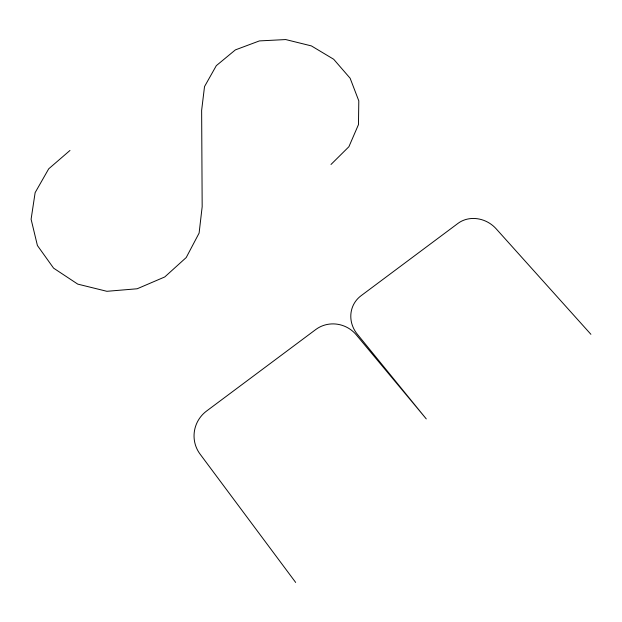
<?xml version="1.0" encoding="UTF-8"?>
<svg xmlns="http://www.w3.org/2000/svg" width="622" height="622" viewBox="0 0 622 622"><rect width="100%" height="100%" fill="white"/><g stroke="black" fill="none" stroke-linecap="round" stroke-linejoin="round"><path stroke-width="0.93" d="M330.997 164.472L348.903 146.722L358.466 124.61L358.801 100.857L350.139 78.248L333.687 59.261L311.389 45.904L285.708 39.559L259.413 40.912L235.373 49.892L216.308 65.66L204.521 86.582L201.637 110.351L202.173 206.698L199.11 233.095L186.227 257.531L164.768 276.953L137.182 288.771L106.883 291.306L77.758 284.122L53.585 268.144L37.413 245.527L31.1 219.247L35.135 192.626L48.718 168.811L69.975 150.462M590.9 334.309L496.123 228.764A27.967 24.818 31.1 0 0 458.041 223.345L361.048 295.745A28.962 27.057 30.6 0 0 357.409 334.317L426.28 418.917L356.46 335.04A29.421 28.138 29.7 0 0 315.828 329.489L206.558 411.049A30.867 30.509 -43.7 0 0 200.043 454.06L295.668 582.441"/></g></svg>
